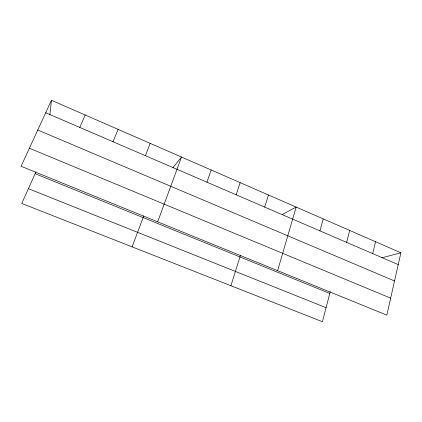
<?xml version="1.0" encoding="UTF-8"?>
<svg xmlns="http://www.w3.org/2000/svg" width="422" height="422" viewBox="0 0 422 422"><rect width="100%" height="100%" fill="white"/><g stroke="black" fill="none" stroke-linecap="round" stroke-linejoin="round"><path stroke-width="0.63" d="M49.854 114.974L51.431 100.278L400.9 252.783L386.826 315.123L21.1 166.263L51.431 100.278M372.705 253.606L375.575 241.732M346.615 242.365L349.685 230.433M330.257 291.586L322.434 321.722L21.754 203.451L35.928 171.918M319.934 230.871L323.22 218.886M277.613 270.671L296.16 207.075L282.307 214.476M264.731 207.091L268.476 194.996M230.908 285.72L240.529 255.136M236.167 194.785L240.155 182.636M206.928 182.188L211.169 169.987M157.67 221.851L181.497 157.037L172.93 167.687M132.107 246.859L143.823 215.758M145.395 155.681L150.185 143.374M113.001 141.729L118.091 129.369M79.784 127.418L85.181 115.006M381.572 257.889L400.9 252.783M28.395 188.671L326.079 307.685M35.126 173.7L329.777 293.443M29.392 148.222L390.661 298.143M37.758 130.023L394.538 280.968M45.703 112.737L398.231 264.605"/></g></svg>
